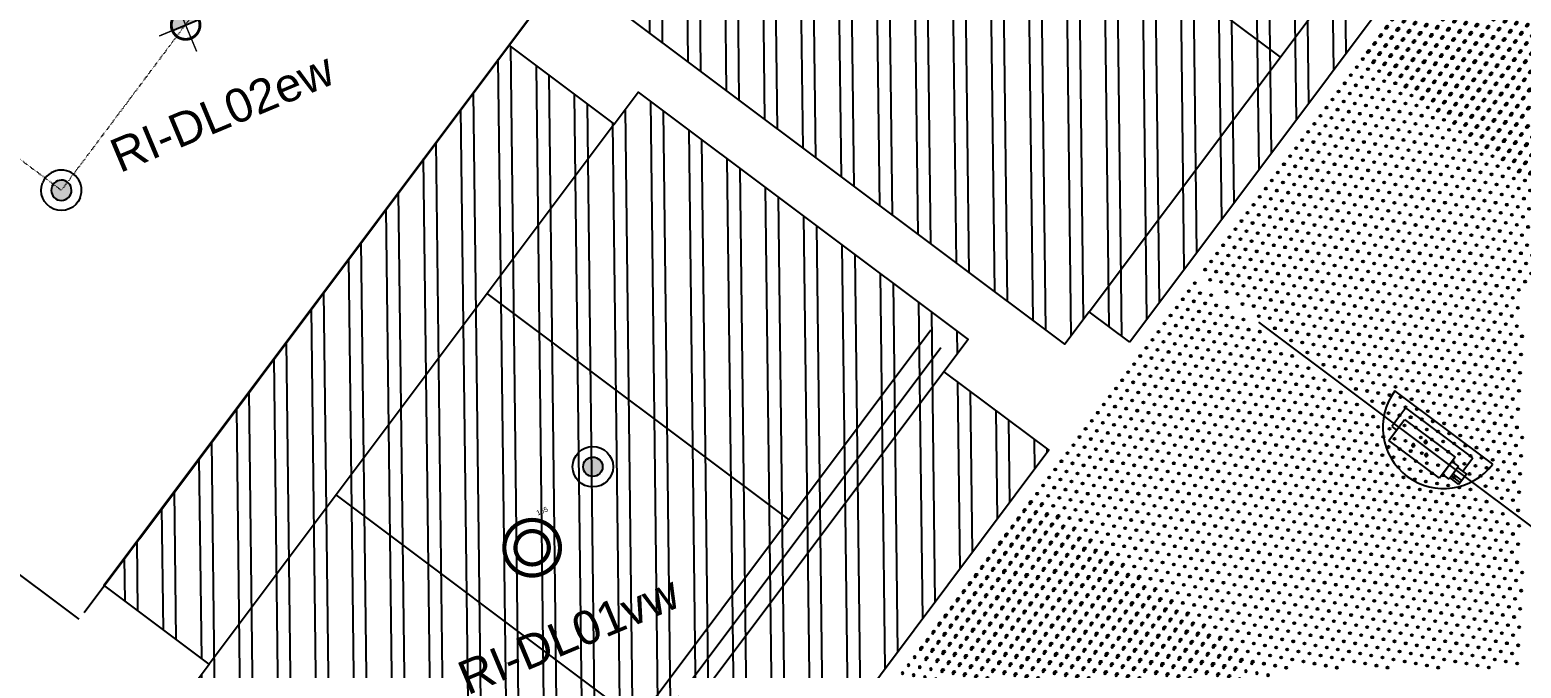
# Model space of a CAD drawing. Header units: millimetres. Extents: x 712803 to 922331, y -1382701 to -1225629.
# Drawn here: x 804071 to 808489, y -1362440 to -1360548 of the extents above; entities that cross this region are included whole.
import ezdxf
from ezdxf.enums import TextEntityAlignment as Align

# ---------------------------------------------------------------- set-up
doc = ezdxf.new("R2010")
doc.units = ezdxf.units.MM
doc.header["$LTSCALE"] = 10
doc.header["$MEASUREMENT"] = 0
doc.linetypes.add('ACAD_ISO07W100', pattern=[3, 0, -3])
doc.linetypes.add('CENTER', pattern=[50.8, 31.75, -6.35, 6.35, -6.35])
for name, color, linetype in [('I—平顶-投影仪、监控', 62, 'Continuous'), ('I—平顶—分格线', 8, 'Continuous'), ('I—平顶—喷淋', 21, 'Continuous'), ('I—平顶—填充01(线状)', 8, 'Continuous'), ('I—平顶—灯具', 62, 'Continuous'), ('I—平顶—设备定位尺寸标注', 232, 'Continuous'), ('I—平顶—造型', 122, 'Continuous')]:
    doc.layers.add(name, color=color, linetype=linetype)
doc.styles.add('ARIAL', font='arial.ttf')
doc.styles.get("Standard").update_dxf_attribs({"font": 'arial.ttf'})
doc.dimstyles.new('\\M+19557\\M+18F80', dxfattribs={"dimtxt": 2.5, "dimasz": 0.8, "dimexe": 0, "dimexo": 0, "dimgap": 1, "dimtad": 1, "dimdec": 0, "dimzin": 0, "dimdsep": 46, "dimtxsty": 'Standard', "dimblk": 'DOT', "dimcen": 1, "dimaunit": 1, "dimadec": 3, "dimazin": 0, "dimtfac": 1, "dimtdec": 0, "dimtmove": 2, "dimatfit": 3, "dimfxl": 0, "dimtolj": 1, "dimtzin": 0, "dimarcsym": 0})
pattern_1 = [(90.6875, (798052.36, -1352875.16), (-112.4919, -1.3499), []), (90.6875, (798089.4, -1352837.21), (-112.4919, -1.3499), [])]

# ---------------------------------------------------------------- blocks, each defined once
blk = doc.blocks.new('上下喷1111')
h = blk.add_hatch(color=256)
h.dxf.hatch_style = 1
edge = h.paths.add_edge_path()
edge.add_arc((0, 0), 0.5, 0, 180)
edge.add_arc((0, 0), 0.5, 180, 360)
at = {"elevation": 0}
for points in [[(-1, 0, -1), (1, 0, 0.084041)], [(-1, 0, 1), (1, 0, -0.084041)]]:
    blk.add_lwpolyline(points, format="xyb", dxfattribs=at)
blk.add_lwpolyline([(0.5, 0, 1), (-0.5, 0, 1)], format="xyb", close=True, dxfattribs=at)
blk = doc.blocks.new('*D58')
at = {"layer": 'Defpoints', "color": 0, "transparency": 16777216}
for p in [(42.5, 35.7), (42.5, 0), (-42.5, 0)]:
    blk.add_point(p, dxfattribs=at)
at = {"color": 0, "transparency": 16777216, "insert": (35.7, 45.8), "char_height": 15, "attachment_point": 5}
blk.add_mtext('\\A1;85', dxfattribs=at)
blk = doc.blocks.new('_Dot')
at = {"color": 0, "linetype": 'ByBlock', "lineweight": -2}
blk.add_line((-0.5, 0), (-1, 0), dxfattribs=at)
at = {"color": 0, "linetype": 'ByBlock', "const_width": 0.5}
blk.add_lwpolyline([(-0.25, 0, 1), (0.25, 0, 1)], format="xyb", close=True, dxfattribs=at)
blk = doc.blocks.new('pl')
blk.add_hatch(color=256).paths.add_polyline_path([(19.2, 0, 1), (-19.2, 0, 1)])
for radius in [40, 19.2]:
    blk.add_circle((0, 0), radius)
blk = doc.blocks.new('*D1470')
at = {"layer": 'Defpoints', "color": 0, "transparency": 16777216}
for p in [(82.5, 69.3), (82.5, 0), (-82.5, 0)]:
    blk.add_point(p, dxfattribs=at)
at = {"color": 0, "transparency": 16777216, "insert": (69.3, 88.9), "char_height": 15, "attachment_point": 5}
blk.add_mtext('\\A1;165', dxfattribs=at)
blk = doc.blocks.new('30')
at = {"layer": 'I—平顶—分格线'}
for centre in [(-1890, -20), (-1860, -35), (-1830, -20), (-1800, -35), (-1770, -20), (-1740, -35), (-1710, -20), (-1680, -35), (-1650, -20), (-1620, -35), (-1590, -20), (-1560, -35), (-1530, -20), (-1500, -35), (-1470, -20), (-1440, -35), (-1410, -20), (-1380, -35), (-1350, -20), (-1320, -35), (-1290, -20), (-1260, -35), (-1230, -20), (-1200, -35), (-1170, -20), (-1140, -35), (-1110, -20), (-1080, -35), (-1050, -20), (-1020, -35), (-990, -20), (-960, -35), (-930, -20), (-900, -35), (-870, -20), (-840, -35), (-810, -20), (-780, -35), (-750, -20), (-720, -35), (-690, -20), (-1890, -50), (-1890, -80), (-1860, -65), (-1830, -50), (-1830, -80), (-1800, -65), (-1770, -50), (-1770, -80), (-1740, -65), (-1710, -50), (-1710, -80), (-1680, -65), (-1650, -50), (-1650, -80), (-1620, -65), (-1590, -50), (-1590, -80), (-1560, -65), (-1530, -50), (-1530, -80), (-1500, -65), (-1470, -50), (-1470, -80), (-1440, -65), (-1410, -50), (-1410, -80), (-1380, -65), (-1350, -50), (-1350, -80), (-1320, -65), (-1290, -50), (-1290, -80), (-1260, -65), (-1230, -50), (-1230, -80), (-1200, -65), (-1170, -50), (-1170, -80), (-1140, -65), (-1110, -50), (-1110, -80), (-1080, -65), (-1050, -50), (-1050, -80), (-1020, -65), (-990, -50), (-990, -80), (-960, -65), (-930, -50), (-930, -80), (-900, -65), (-870, -50), (-870, -80), (-840, -65), (-810, -50), (-810, -80), (-780, -65), (-750, -50), (-750, -80), (-720, -65), (-690, -50), (-690, -80), (-660, -65), (-1890, -110), (-1860, -95), (-1860, -125), (-1830, -110), (-1800, -95), (-1800, -125), (-1770, -110), (-1740, -95), (-1740, -125), (-1710, -110), (-1680, -95), (-1680, -125), (-1650, -110), (-1620, -95), (-1620, -125), (-1590, -110), (-1560, -95), (-1560, -125), (-1530, -110), (-1500, -95), (-1500, -125), (-1470, -110), (-1440, -95), (-1440, -125), (-1410, -110), (-1380, -95), (-1380, -125), (-1350, -110), (-1320, -95), (-1320, -125), (-1290, -110), (-1260, -95), (-1260, -125), (-1230, -110), (-1200, -95), (-1200, -125), (-1170, -110), (-1140, -95), (-1140, -125), (-1110, -110), (-1080, -95), (-1080, -125), (-1050, -110), (-1020, -95), (-1020, -125), (-990, -110), (-960, -95), (-960, -125), (-930, -110), (-900, -95), (-900, -125), (-870, -110), (-840, -95), (-840, -125), (-810, -110), (-780, -95), (-780, -125), (-750, -110), (-720, -95), (-720, -125), (-690, -110), (-660, -95), (-660, -125), (-630, -110), (-600, -125), (-1890, -140), (-1890, -170), (-1860, -155), (-1830, -140), (-1830, -170), (-1800, -155), (-1770, -140), (-1770, -170), (-1740, -155), (-1710, -140), (-1710, -170), (-1680, -155), (-1650, -140), (-1650, -170), (-1620, -155), (-1590, -140), (-1590, -170), (-1560, -155), (-1530, -140), (-1530, -170), (-1500, -155), (-1470, -140), (-1470, -170), (-1440, -155), (-1410, -140), (-1410, -170), (-1380, -155), (-1350, -140), (-1350, -170), (-1320, -155), (-1290, -140), (-1290, -170), (-1260, -155), (-1230, -140), (-1230, -170), (-1200, -155), (-1170, -140), (-1170, -170), (-1140, -155), (-1110, -140), (-1110, -170), (-1080, -155), (-1050, -140), (-1050, -170), (-1020, -155), (-990, -140), (-990, -170), (-960, -155), (-930, -140), (-930, -170), (-900, -155), (-870, -140), (-870, -170), (-840, -155), (-810, -140), (-810, -170), (-780, -155), (-750, -140), (-750, -170), (-720, -155), (-690, -140), (-690, -170), (-660, -155), (-630, -140), (-630, -170), (-600, -155), (-570, -170), (-1890, -200), (-1860, -185), (-1860, -215), (-1830, -200), (-1800, -185), (-1800, -215), (-1770, -200), (-1740, -185), (-1740, -215), (-1710, -200), (-1680, -185), (-1680, -215), (-1650, -200), (-1620, -185), (-1620, -215), (-1590, -200), (-1560, -185), (-1560, -215), (-1530, -200), (-1500, -185), (-1500, -215), (-1470, -200), (-1440, -185), (-1440, -215), (-1410, -200), (-1380, -185), (-1380, -215), (-1350, -200), (-1320, -185), (-1320, -215), (-1290, -200), (-1260, -185), (-1260, -215), (-1230, -200), (-1200, -185), (-1200, -215), (-1170, -200), (-1140, -185), (-1140, -215), (-1110, -200), (-1080, -185), (-1080, -215), (-1050, -200), (-1020, -185), (-1020, -215), (-990, -200), (-960, -185), (-960, -215), (-930, -200), (-900, -185), (-900, -215), (-870, -200), (-840, -185), (-840, -215), (-810, -200), (-780, -185), (-780, -215), (-750, -200), (-720, -185), (-720, -215), (-690, -200), (-660, -185), (-660, -215), (-630, -200), (-600, -185), (-600, -215), (-570, -200), (-540, -215), (-1890, -230), (-1890, -260), (-1860, -245), (-1830, -230), (-1830, -260), (-1800, -245), (-1770, -230), (-1770, -260), (-1740, -245), (-1710, -230), (-1710, -260), (-1680, -245), (-1650, -230), (-1650, -260), (-1620, -245), (-1590, -230), (-1590, -260), (-1560, -245), (-1530, -230), (-1530, -260), (-1500, -245), (-1470, -230), (-1470, -260), (-1440, -245), (-1410, -230), (-1410, -260), (-1380, -245), (-1350, -230), (-1350, -260), (-1320, -245), (-1290, -230), (-1290, -260), (-1260, -245), (-1230, -230), (-1230, -260), (-1200, -245), (-1170, -230), (-1170, -260), (-1140, -245), (-1110, -230), (-1110, -260), (-1080, -245), (-1050, -230), (-1050, -260), (-1020, -245), (-990, -230), (-990, -260), (-960, -245), (-930, -230), (-930, -260), (-900, -245), (-870, -230), (-870, -260), (-840, -245), (-810, -230), (-810, -260), (-780, -245), (-750, -230), (-750, -260), (-720, -245), (-690, -230), (-690, -260), (-660, -245), (-630, -230), (-630, -260), (-600, -245), (-570, -230), (-570, -260), (-540, -245), (-510, -260), (-1890, -290), (-1860, -275), (-1860, -305), (-1830, -290), (-1800, -275), (-1800, -305), (-1770, -290), (-1740, -275), (-1740, -305), (-1710, -290), (-1680, -275), (-1680, -305), (-1650, -290), (-1620, -275), (-1620, -305), (-1590, -290), (-1560, -275), (-1560, -305), (-1530, -290), (-1500, -275), (-1500, -305), (-1470, -290), (-1440, -275), (-1440, -305), (-1410, -290), (-1380, -275), (-1380, -305), (-1350, -290), (-1320, -275), (-1320, -305), (-1290, -290), (-1260, -275), (-1260, -305), (-1230, -290), (-1200, -275), (-1200, -305), (-1170, -290), (-1140, -275), (-1140, -305), (-1110, -290), (-1080, -275), (-1080, -305), (-1050, -290), (-1020, -275), (-1020, -305), (-990, -290), (-960, -275), (-960, -305), (-930, -290), (-900, -275), (-900, -305), (-870, -290), (-840, -275), (-840, -305), (-810, -290), (-780, -275), (-780, -305), (-750, -290), (-720, -275), (-720, -305), (-690, -290), (-660, -275), (-660, -305), (-630, -290), (-600, -275), (-600, -305), (-570, -290), (-540, -275), (-540, -305), (-510, -290), (-480, -305), (-1890, -320), (-1890, -350), (-1860, -335), (-1830, -320), (-1830, -350), (-1800, -335), (-1770, -320), (-1770, -350), (-1740, -335), (-1710, -320), (-1710, -350), (-1680, -335), (-1650, -320), (-1650, -350), (-1620, -335), (-1590, -320), (-1590, -350), (-1560, -335), (-1530, -320), (-1530, -350), (-1500, -335), (-1470, -320), (-1470, -350), (-1440, -335), (-1410, -320), (-1410, -350), (-1380, -335), (-1350, -320), (-1350, -350), (-1320, -335), (-1290, -320), (-1290, -350), (-1260, -335), (-1230, -320), (-1230, -350), (-1200, -335), (-1170, -320), (-1170, -350), (-1140, -335), (-1110, -320), (-1110, -350), (-1080, -335), (-1050, -320), (-1050, -350), (-1020, -335), (-990, -320), (-990, -350), (-960, -335), (-930, -320), (-930, -350), (-900, -335), (-870, -320), (-870, -350), (-840, -335), (-810, -320), (-810, -350), (-780, -335), (-750, -320), (-750, -350), (-720, -335), (-690, -320), (-690, -350), (-660, -335), (-630, -320), (-630, -350), (-600, -335), (-570, -320), (-570, -350), (-540, -335), (-510, -320), (-510, -350), (-480, -335), (-450, -350), (-1890, -380), (-1860, -365), (-1860, -395), (-1830, -380), (-1800, -365), (-1800, -395), (-1770, -380), (-1740, -365), (-1740, -395), (-1710, -380), (-1680, -365), (-1680, -395), (-1650, -380), (-1620, -365), (-1620, -395), (-1590, -380), (-1560, -365), (-1560, -395), (-1530, -380), (-1500, -365), (-1500, -395), (-1470, -380), (-1440, -365), (-1440, -395), (-1410, -380), (-1380, -365), (-1380, -395), (-1350, -380), (-1320, -365), (-1320, -395), (-1290, -380), (-1260, -365), (-1260, -395), (-1230, -380), (-1200, -365), (-1200, -395), (-1170, -380), (-1140, -365), (-1140, -395), (-1110, -380), (-1080, -365), (-1080, -395), (-1050, -380), (-1020, -365), (-1020, -395), (-990, -380), (-960, -365), (-960, -395), (-930, -380), (-900, -365), (-900, -395), (-870, -380), (-840, -365), (-840, -395), (-810, -380), (-780, -365), (-780, -395), (-750, -380), (-720, -365), (-720, -395), (-690, -380), (-660, -365), (-660, -395), (-630, -380), (-600, -365), (-600, -395), (-570, -380), (-540, -365), (-540, -395), (-510, -380), (-480, -365), (-1890, -410), (-1890, -440), (-1860, -425), (-1830, -410), (-1830, -440), (-1800, -425), (-1770, -410), (-1770, -440), (-1740, -425), (-1710, -410), (-1710, -440), (-1680, -425), (-1650, -410), (-1650, -440), (-1620, -425), (-1590, -410), (-1590, -440), (-1560, -425), (-1530, -410), (-1530, -440), (-1500, -425), (-1470, -410), (-1470, -440), (-1440, -425), (-1410, -410), (-1410, -440), (-1380, -425), (-1350, -410), (-1350, -440), (-1320, -425), (-1290, -410), (-1290, -440), (-1260, -425), (-1230, -410), (-1230, -440), (-1200, -425), (-1170, -410), (-1170, -440), (-1140, -425), (-1110, -410), (-1110, -440), (-1080, -425), (-1050, -410), (-1050, -440), (-1020, -425), (-990, -410), (-990, -440), (-960, -425), (-930, -410), (-930, -440), (-900, -425), (-870, -410), (-870, -440), (-840, -425), (-810, -410), (-810, -440), (-780, -425), (-750, -410), (-750, -440), (-720, -425), (-690, -410), (-690, -440), (-660, -425), (-630, -410), (-630, -440), (-600, -425), (-570, -410), (-570, -440), (-540, -425), (-510, -410), (-1890, -470), (-1860, -455), (-1860, -485), (-1830, -470), (-1800, -455), (-1800, -485), (-1770, -470), (-1740, -455), (-1740, -485), (-1710, -470), (-1680, -455), (-1680, -485), (-1650, -470), (-1620, -455), (-1620, -485), (-1590, -470), (-1560, -455), (-1560, -485), (-1530, -470), (-1500, -455), (-1500, -485), (-1470, -470), (-1440, -455), (-1440, -485), (-1410, -470), (-1380, -455), (-1380, -485), (-1350, -470), (-1320, -455), (-1320, -485), (-1290, -470), (-1260, -455), (-1260, -485), (-1230, -470), (-1200, -455), (-1200, -485), (-1170, -470), (-1140, -455), (-1140, -485), (-1110, -470), (-1080, -455), (-1080, -485), (-1050, -470), (-1020, -455), (-1020, -485), (-990, -470), (-960, -455), (-960, -485), (-930, -470), (-900, -455), (-900, -485), (-870, -470), (-840, -455), (-840, -485), (-810, -470), (-780, -455), (-780, -485), (-750, -470), (-720, -455), (-720, -485), (-690, -470), (-660, -455), (-660, -485), (-630, -470), (-600, -455), (-1890, -500), (-1890, -530), (-1860, -515), (-1830, -500), (-1830, -530), (-1800, -515), (-1770, -500), (-1770, -530), (-1740, -515), (-1710, -500), (-1710, -530), (-1680, -515), (-1650, -500), (-1650, -530), (-1620, -515), (-1590, -500), (-1590, -530), (-1560, -515), (-1530, -500), (-1530, -530), (-1500, -515), (-1470, -500), (-1470, -530), (-1440, -515), (-1410, -500), (-1410, -530), (-1380, -515), (-1350, -500), (-1350, -530), (-1320, -515), (-1290, -500), (-1290, -530), (-1260, -515), (-1230, -500), (-1230, -530), (-1200, -515), (-1170, -500), (-1170, -530), (-1140, -515), (-1110, -500), (-1110, -530), (-1080, -515), (-1050, -500), (-1050, -530), (-1020, -515), (-990, -500), (-990, -530), (-960, -515), (-930, -500), (-930, -530), (-900, -515), (-870, -500), (-870, -530), (-840, -515), (-810, -500), (-810, -530), (-780, -515), (-750, -500), (-750, -530), (-720, -515), (-690, -500), (-690, -530), (-660, -515), (-630, -500), (-1890, -560), (-1860, -545), (-1860, -575), (-1830, -560), (-1800, -545), (-1800, -575), (-1770, -560), (-1740, -545), (-1740, -575), (-1710, -560), (-1680, -545), (-1680, -575), (-1650, -560), (-1620, -545), (-1620, -575), (-1590, -560), (-1560, -545), (-1560, -575), (-1530, -560), (-1500, -545), (-1500, -575), (-1470, -560), (-1440, -545), (-1440, -575), (-1410, -560), (-1380, -545), (-1380, -575), (-1350, -560), (-1320, -545), (-1320, -575), (-1290, -560), (-1260, -545), (-1260, -575), (-1230, -560), (-1200, -545), (-1200, -575), (-1170, -560), (-1140, -545), (-1140, -575), (-1110, -560), (-1080, -545), (-1080, -575), (-1050, -560), (-1020, -545), (-1020, -575), (-990, -560), (-960, -545), (-960, -575), (-930, -560), (-900, -545), (-900, -575), (-870, -560), (-840, -545), (-840, -575), (-810, -560), (-780, -545), (-780, -575), (-750, -560), (-720, -545), (-1890, -590), (-1890, -620), (-1860, -605), (-1830, -590), (-1830, -620), (-1800, -605), (-1770, -590), (-1770, -620), (-1740, -605), (-1710, -590), (-1710, -620), (-1680, -605), (-1650, -590), (-1650, -620), (-1620, -605), (-1590, -590), (-1590, -620), (-1560, -605), (-1530, -590), (-1530, -620), (-1500, -605), (-1470, -590), (-1470, -620), (-1440, -605), (-1410, -590), (-1410, -620), (-1380, -605), (-1350, -590), (-1350, -620), (-1320, -605), (-1290, -590), (-1290, -620), (-1260, -605), (-1230, -590), (-1230, -620), (-1200, -605), (-1170, -590), (-1170, -620), (-1140, -605), (-1110, -590), (-1110, -620), (-1080, -605), (-1050, -590), (-1050, -620), (-1020, -605), (-990, -590), (-990, -620), (-960, -605), (-930, -590), (-930, -620), (-900, -605), (-870, -590), (-870, -620), (-840, -605), (-810, -590), (-810, -620), (-780, -605), (-750, -590), (-1890, -650), (-1860, -635), (-1860, -665), (-1830, -650), (-1800, -635), (-1800, -665), (-1770, -650), (-1740, -635), (-1740, -665), (-1710, -650), (-1680, -635), (-1680, -665), (-1650, -650), (-1620, -635), (-1620, -665), (-1590, -650), (-1560, -635), (-1560, -665), (-1530, -650), (-1500, -635), (-1500, -665), (-1470, -650), (-1440, -635), (-1440, -665), (-1410, -650), (-1380, -635), (-1380, -665), (-1350, -650), (-1320, -635), (-1320, -665), (-1290, -650), (-1260, -635), (-1260, -665), (-1230, -650), (-1200, -635), (-1200, -665), (-1170, -650), (-1140, -635), (-1140, -665), (-1110, -650), (-1080, -635), (-1080, -665), (-1050, -650), (-1020, -635), (-1020, -665), (-990, -650), (-960, -635), (-960, -665), (-930, -650), (-900, -635), (-900, -665), (-870, -650), (-840, -635), (-1890, -680), (-1890, -710), (-1860, -695), (-1830, -680), (-1830, -710), (-1800, -695), (-1770, -680), (-1770, -710), (-1740, -695), (-1710, -680), (-1710, -710), (-1680, -695), (-1650, -680), (-1650, -710), (-1620, -695), (-1590, -680), (-1590, -710), (-1560, -695), (-1530, -680), (-1530, -710), (-1500, -695), (-1470, -680), (-1470, -710), (-1440, -695), (-1410, -680), (-1410, -710), (-1380, -695), (-1350, -680), (-1350, -710), (-1320, -695), (-1290, -680), (-1290, -710), (-1260, -695), (-1230, -680), (-1230, -710), (-1200, -695), (-1170, -680), (-1170, -710), (-1140, -695), (-1110, -680), (-1110, -710), (-1080, -695), (-1050, -680), (-1050, -710), (-1020, -695), (-990, -680), (-990, -710), (-960, -695), (-930, -680), (-930, -710), (-900, -695), (-870, -680), (-1890, -740), (-1860, -725), (-1830, -740), (-1800, -725), (-1770, -740), (-1740, -725), (-1710, -740), (-1680, -725), (-1650, -740), (-1620, -725), (-1590, -740), (-1560, -725), (-1530, -740), (-1500, -725), (-1470, -740), (-1440, -725), (-1410, -740), (-1380, -725), (-1350, -740), (-1320, -725), (-1290, -740), (-1260, -725), (-1230, -740), (-1200, -725), (-1170, -740), (-1140, -725), (-1110, -740), (-1080, -725), (-1050, -740), (-1020, -725), (-990, -740), (-960, -725), (-1890, -770), (-1860, -755), (-1860, -785), (-1830, -770), (-1800, -755), (-1800, -785), (-1770, -770), (-1740, -755), (-1740, -785), (-1710, -770), (-1680, -755), (-1680, -785), (-1650, -770), (-1620, -755), (-1620, -785), (-1590, -770), (-1560, -755), (-1560, -785), (-1530, -770), (-1500, -755), (-1500, -785), (-1470, -770), (-1440, -755), (-1440, -785), (-1410, -770), (-1380, -755), (-1380, -785), (-1350, -770), (-1320, -755), (-1320, -785), (-1290, -770), (-1260, -755), (-1260, -785), (-1230, -770), (-1200, -755), (-1200, -785), (-1170, -770), (-1140, -755), (-1140, -785), (-1110, -770), (-1080, -755), (-1080, -785), (-1050, -770), (-1020, -755), (-1020, -785), (-990, -770), (-1890, -800), (-1890, -830), (-1860, -815), (-1830, -800), (-1830, -830), (-1800, -815), (-1770, -800), (-1770, -830), (-1740, -815), (-1710, -800), (-1710, -830), (-1680, -815), (-1650, -800), (-1650, -830), (-1620, -815), (-1590, -800), (-1590, -830), (-1560, -815), (-1530, -800), (-1530, -830), (-1500, -815), (-1470, -800), (-1470, -830), (-1440, -815), (-1410, -800), (-1410, -830), (-1380, -815), (-1350, -800), (-1350, -830), (-1320, -815), (-1290, -800), (-1290, -830), (-1260, -815), (-1230, -800), (-1230, -830), (-1200, -815), (-1170, -800), (-1170, -830), (-1140, -815), (-1110, -800), (-1110, -830), (-1080, -815), (-1050, -800), (-1890, -860), (-1860, -845), (-1860, -875), (-1830, -860), (-1800, -845), (-1800, -875), (-1770, -860), (-1740, -845), (-1740, -875), (-1710, -860), (-1680, -845), (-1680, -875), (-1650, -860), (-1620, -845), (-1620, -875), (-1590, -860), (-1560, -845), (-1560, -875), (-1530, -860), (-1500, -845), (-1500, -875), (-1470, -860), (-1440, -845), (-1440, -875), (-1410, -860), (-1380, -845), (-1380, -875), (-1350, -860), (-1320, -845), (-1320, -875), (-1290, -860), (-1260, -845), (-1260, -875), (-1230, -860), (-1200, -845), (-1200, -875), (-1170, -860), (-1140, -845), (-1140, -875), (-1110, -860), (-1890, -890), (-1890, -920), (-1860, -905), (-1830, -890), (-1830, -920), (-1800, -905), (-1770, -890), (-1770, -920), (-1740, -905), (-1710, -890), (-1710, -920), (-1680, -905), (-1650, -890), (-1650, -920), (-1620, -905), (-1590, -890), (-1590, -920), (-1560, -905), (-1530, -890), (-1530, -920), (-1500, -905), (-1470, -890), (-1470, -920), (-1440, -905), (-1410, -890), (-1410, -920), (-1380, -905), (-1350, -890), (-1350, -920), (-1320, -905), (-1290, -890), (-1290, -920), (-1260, -905), (-1230, -890), (-1230, -920), (-1200, -905), (-1170, -890), (-1170, -920), (-1140, -905), (-1110, -890), (-1110, -920), (-1080, -905), (-1890, -950), (-1860, -935), (-1860, -965), (-1830, -950), (-1800, -935), (-1800, -965), (-1770, -950), (-1740, -935), (-1740, -965), (-1710, -950), (-1680, -935), (-1680, -965), (-1650, -950), (-1620, -935), (-1620, -965), (-1590, -950), (-1560, -935), (-1560, -965), (-1530, -950), (-1500, -935), (-1500, -965), (-1470, -950), (-1440, -935), (-1440, -965), (-1410, -950), (-1380, -935), (-1380, -965), (-1350, -950), (-1320, -935), (-1320, -965), (-1290, -950), (-1260, -935), (-1260, -965), (-1230, -950), (-1200, -935), (-1200, -965), (-1170, -950), (-1140, -935), (-1140, -965), (-1110, -950), (-1080, -935), (-1080, -965), (-1050, -950), (-1020, -965), (-1890, -980), (-1890, -1010), (-1860, -995), (-1830, -980), (-1830, -1010), (-1800, -995), (-1770, -980), (-1770, -1010), (-1740, -995), (-1710, -980), (-1710, -1010), (-1680, -995), (-1650, -980), (-1650, -1010), (-1620, -995), (-1590, -980), (-1590, -1010), (-1560, -995), (-1530, -980), (-1530, -1010), (-1500, -995), (-1470, -980), (-1470, -1010), (-1440, -995), (-1410, -980), (-1410, -1010), (-1380, -995), (-1350, -980), (-1350, -1010), (-1320, -995), (-1290, -980), (-1290, -1010), (-1260, -995), (-1230, -980), (-1230, -1010), (-1200, -995), (-1170, -980), (-1170, -1010), (-1140, -995), (-1110, -980), (-1110, -1010), (-1080, -995), (-1050, -980), (-1050, -1010), (-1020, -995), (-990, -1010), (-1890, -1040), (-1860, -1025), (-1860, -1055), (-1830, -1040), (-1800, -1025), (-1800, -1055), (-1770, -1040), (-1740, -1025), (-1740, -1055), (-1710, -1040), (-1680, -1025), (-1680, -1055), (-1650, -1040), (-1620, -1025), (-1620, -1055), (-1590, -1040), (-1560, -1025), (-1560, -1055), (-1530, -1040), (-1500, -1025), (-1500, -1055), (-1470, -1040), (-1440, -1025), (-1440, -1055), (-1410, -1040), (-1380, -1025), (-1380, -1055), (-1350, -1040), (-1320, -1025), (-1320, -1055), (-1290, -1040), (-1260, -1025), (-1260, -1055), (-1230, -1040), (-1200, -1025), (-1200, -1055), (-1170, -1040), (-1140, -1025), (-1140, -1055), (-1110, -1040), (-1080, -1025), (-1080, -1055), (-1050, -1040), (-1020, -1025), (-1020, -1055), (-990, -1040), (-960, -1055), (-1890, -1070), (-1890, -1100), (-1860, -1085), (-1830, -1070), (-1830, -1100), (-1800, -1085), (-1770, -1070), (-1770, -1100), (-1740, -1085), (-1710, -1070), (-1710, -1100), (-1680, -1085), (-1650, -1070), (-1650, -1100), (-1620, -1085), (-1590, -1070), (-1590, -1100), (-1560, -1085), (-1530, -1070), (-1530, -1100), (-1500, -1085), (-1470, -1070), (-1470, -1100), (-1440, -1085), (-1410, -1070), (-1410, -1100), (-1380, -1085), (-1350, -1070), (-1350, -1100), (-1320, -1085), (-1290, -1070), (-1290, -1100), (-1260, -1085), (-1230, -1070), (-1230, -1100), (-1200, -1085), (-1170, -1070), (-1170, -1100), (-1140, -1085), (-1110, -1070), (-1110, -1100), (-1080, -1085), (-1050, -1070), (-1050, -1100), (-1020, -1085), (-990, -1070), (-990, -1100), (-960, -1085), (-930, -1100), (-1890, -1130), (-1860, -1115), (-1860, -1145), (-1830, -1130), (-1800, -1115), (-1800, -1145), (-1770, -1130), (-1740, -1115), (-1740, -1145), (-1710, -1130), (-1680, -1115), (-1680, -1145), (-1650, -1130), (-1620, -1115), (-1620, -1145), (-1590, -1130), (-1560, -1115), (-1560, -1145), (-1530, -1130), (-1500, -1115), (-1500, -1145), (-1470, -1130), (-1440, -1115), (-1440, -1145), (-1410, -1130), (-1380, -1115), (-1380, -1145), (-1350, -1130), (-1320, -1115), (-1320, -1145), (-1290, -1130), (-1260, -1115), (-1260, -1145), (-1230, -1130), (-1200, -1115), (-1200, -1145), (-1170, -1130), (-1140, -1115), (-1140, -1145), (-1110, -1130), (-1080, -1115), (-1080, -1145), (-1050, -1130), (-1020, -1115), (-1020, -1145), (-990, -1130), (-960, -1115), (-960, -1145), (-930, -1130), (-900, -1145), (-1890, -1160), (-1890, -1190), (-1860, -1175), (-1830, -1160), (-1830, -1190), (-1800, -1175), (-1770, -1160), (-1770, -1190), (-1740, -1175), (-1710, -1160), (-1710, -1190), (-1680, -1175), (-1650, -1160), (-1650, -1190), (-1620, -1175), (-1590, -1160), (-1590, -1190), (-1560, -1175), (-1530, -1160), (-1530, -1190), (-1500, -1175), (-1470, -1160), (-1470, -1190), (-1440, -1175), (-1410, -1160), (-1410, -1190), (-1380, -1175), (-1350, -1160), (-1350, -1190), (-1320, -1175), (-1290, -1160), (-1290, -1190), (-1260, -1175), (-1230, -1160), (-1230, -1190), (-1200, -1175), (-1170, -1160), (-1170, -1190), (-1140, -1175), (-1110, -1160), (-1110, -1190), (-1080, -1175), (-1050, -1160), (-1050, -1190), (-1020, -1175), (-990, -1160), (-990, -1190), (-960, -1175), (-930, -1160), (-930, -1190), (-900, -1175), (-870, -1190), (-1890, -1220), (-1860, -1205), (-1860, -1235), (-1830, -1220), (-1800, -1205), (-1800, -1235), (-1770, -1220), (-1740, -1205), (-1740, -1235), (-1710, -1220), (-1680, -1205), (-1680, -1235), (-1650, -1220), (-1620, -1205), (-1620, -1235), (-1590, -1220), (-1560, -1205), (-1560, -1235), (-1530, -1220), (-1500, -1205), (-1500, -1235), (-1470, -1220), (-1440, -1205), (-1440, -1235), (-1410, -1220), (-1380, -1205), (-1380, -1235), (-1350, -1220), (-1320, -1205), (-1320, -1235), (-1290, -1220), (-1260, -1205), (-1260, -1235), (-1230, -1220), (-1200, -1205), (-1200, -1235), (-1170, -1220), (-1140, -1205), (-1140, -1235), (-1110, -1220), (-1080, -1205), (-1080, -1235), (-1050, -1220), (-1020, -1205), (-1020, -1235), (-990, -1220), (-960, -1205), (-960, -1235), (-930, -1220), (-900, -1205), (-900, -1235), (-870, -1220), (-840, -1205), (-840, -1235), (-1890, -1250), (-1890, -1280), (-1860, -1265), (-1830, -1250), (-1830, -1280), (-1800, -1265), (-1770, -1250), (-1770, -1280), (-1740, -1265), (-1710, -1250), (-1710, -1280), (-1680, -1265), (-1650, -1250), (-1650, -1280), (-1620, -1265), (-1590, -1250), (-1590, -1280), (-1560, -1265), (-1530, -1250), (-1530, -1280), (-1500, -1265), (-1470, -1250), (-1470, -1280), (-1440, -1265), (-1410, -1250), (-1410, -1280), (-1380, -1265), (-1350, -1250), (-1350, -1280), (-1320, -1265), (-1290, -1250), (-1290, -1280), (-1260, -1265), (-1230, -1250), (-1230, -1280), (-1200, -1265), (-1170, -1250), (-1170, -1280), (-1140, -1265), (-1110, -1250), (-1110, -1280), (-1080, -1265), (-1050, -1250), (-1050, -1280), (-1020, -1265), (-990, -1250), (-990, -1280), (-960, -1265), (-930, -1250), (-930, -1280), (-900, -1265), (-870, -1250), (-870, -1280), (-840, -1265), (-810, -1250), (-810, -1280), (-1890, -1310), (-1860, -1295), (-1860, -1325), (-1830, -1310), (-1800, -1295), (-1800, -1325), (-1770, -1310), (-1740, -1295), (-1740, -1325), (-1710, -1310), (-1680, -1295), (-1680, -1325), (-1650, -1310), (-1620, -1295), (-1620, -1325), (-1590, -1310), (-1560, -1295), (-1560, -1325), (-1530, -1310), (-1500, -1295), (-1500, -1325), (-1470, -1310), (-1440, -1295), (-1440, -1325), (-1410, -1310), (-1380, -1295), (-1380, -1325), (-1350, -1310), (-1320, -1295), (-1320, -1325), (-1290, -1310), (-1260, -1295), (-1260, -1325), (-1230, -1310), (-1200, -1295), (-1200, -1325), (-1170, -1310), (-1140, -1295), (-1140, -1325), (-1110, -1310), (-1080, -1295), (-1080, -1325), (-1050, -1310), (-1020, -1295), (-1020, -1325), (-990, -1310), (-960, -1295), (-960, -1325), (-930, -1310), (-900, -1295), (-900, -1325), (-870, -1310), (-840, -1295), (-840, -1325), (-810, -1310), (-780, -1295), (-780, -1325), (-1890, -1340), (-1890, -1370), (-1860, -1355), (-1830, -1340), (-1830, -1370), (-1800, -1355), (-1770, -1340), (-1770, -1370), (-1740, -1355), (-1710, -1340), (-1710, -1370), (-1680, -1355), (-1650, -1340), (-1650, -1370), (-1620, -1355), (-1590, -1340), (-1590, -1370), (-1560, -1355), (-1530, -1340), (-1530, -1370), (-1500, -1355), (-1470, -1340), (-1470, -1370), (-1440, -1355), (-1410, -1340), (-1410, -1370), (-1380, -1355), (-1350, -1340), (-1350, -1370), (-1320, -1355), (-1290, -1340), (-1290, -1370), (-1260, -1355), (-1230, -1340), (-1230, -1370), (-1200, -1355), (-1170, -1340), (-1170, -1370), (-1140, -1355), (-1110, -1340), (-1110, -1370), (-1080, -1355), (-1050, -1340), (-1050, -1370), (-1020, -1355), (-990, -1340), (-990, -1370), (-960, -1355), (-930, -1340), (-930, -1370), (-900, -1355), (-870, -1340), (-870, -1370), (-840, -1355), (-810, -1340), (-810, -1370), (-780, -1355), (-750, -1340), (-750, -1370), (-1860, -1385), (-1800, -1385), (-1740, -1385), (-1680, -1385), (-1620, -1385), (-1560, -1385), (-1500, -1385), (-1440, -1385), (-1380, -1385), (-1320, -1385), (-1260, -1385), (-1200, -1385), (-1140, -1385), (-1080, -1385), (-1020, -1385), (-960, -1385), (-900, -1385), (-840, -1385), (-780, -1385), (-720, -1385)]:
    blk.add_circle(centre, 3, dxfattribs=at)
blk = doc.blocks.new('1080P半球')
h = blk.add_hatch(color=256)
edge = h.paths.add_edge_path()
edge.add_ellipse((331, -135.7), major_axis=(3.05, 3.05), ratio=1, start_angle=315, end_angle=495)
edge.add_ellipse((331, -135.7), major_axis=(3.05, 3.05), ratio=1, start_angle=135, end_angle=315)
h = blk.add_hatch(color=256)
edge = h.paths.add_edge_path()
edge.add_ellipse((307.5, -165.5), major_axis=(3.05, 3.05), ratio=1, start_angle=315, end_angle=495)
edge.add_ellipse((307.5, -165.5), major_axis=(3.05, 3.05), ratio=1, start_angle=135, end_angle=315)
h = blk.add_hatch(color=256)
edge = h.paths.add_edge_path()
edge.add_ellipse((355.9, -165.5), major_axis=(3.05, 3.05), ratio=1, start_angle=315, end_angle=495)
edge.add_ellipse((355.9, -165.5), major_axis=(3.05, 3.05), ratio=1, start_angle=135, end_angle=315)
for p, q in [((529.4, -69), (167.3, -69)), ((470.7, -89.4), (223.4, -89.4)), ((223.4, -89.4), (223.4, -159.1)), ((241.1, -197.2), (241.1, -119.8)), ((241.1, -119.8), (427.9, -119.8)), ((427.9, -119.8), (427.9, -197.2)), ((470.7, -139.7), (470.7, -89.4)), ((223.4, -159.1), (241.1, -159.1)), ((427.9, -182), (427.9, -134.9)), ((427.9, -134.9), (452.5, -134.9)), ((452.5, -134.9), (452.5, -182)), ((452.5, -177.3), (452.5, -139.7)), ((452.5, -139.7), (485, -139.7)), ((485, -162.5), (452.5, -162.5)), ((485, -170.6), (452.5, -170.6)), ((485, -139.7), (485, -177.3)), ((427.9, -197.2), (241.1, -197.2)), ((452.5, -182), (427.9, -182)), ((485, -177.3), (452.5, -177.3))]:
    blk.add_line(p, q)
blk.add_arc((348.4, -69), 181, 180, 0)
for centre, start_param, end_param in [((331, -135.7), 5.497787, 8.63938), ((307.5, -165.5), 5.497787, 8.63938), ((307.5, -165.5), 2.356194, 5.497787), ((331, -135.7), 2.356194, 5.497787), ((355.9, -165.5), 5.497787, 8.63938), ((355.9, -165.5), 2.356194, 5.497787)]:
    blk.add_ellipse(centre, major_axis=(3.05, 3.05), ratio=1, start_param=start_param, end_param=end_param)
blk = doc.blocks.new('P1-2-T1')
at = {"layer": 'I—平顶—分格线', "extrusion": (3.04932e-09, 4.55444e-09, 1), "elevation": 0}
for points in [[(382593.3, -61225.4), (382593.3, -56330.8)], [(380923.3, -59055.4), (399263.3, -59055.4)]]:
    blk.add_lwpolyline(points, dxfattribs=at)
at = {"layer": 'I—平顶-投影仪、监控', "extrusion": (4.55046e-13, 1.25571e-09, 1), "rotation": 359.979237034711}
blk.add_blockref('1080P半球', (381201.7, -58906.5, 0), dxfattribs=at)
at = {"layer": 'I—平顶—分格线', "extrusion": (3.04932e-09, 4.55444e-09, 1)}
for p in [(382593.3, -56850.4, 0), (382593.3, -57655.4, 0), (382593.3, -59055.4, 0)]:
    blk.add_blockref('30', p, dxfattribs=at)
at = {"layer": 'I—平顶—分格线', "extrusion": (3.04932e-09, -4.55444e-09, 1), "xscale": -1, "rotation": 180}
blk.add_blockref('30', (382593.3, -61260.4, 0), dxfattribs=at)
blk = doc.blocks.new('*U57')
at = {"const_width": 8.5}
blk.add_lwpolyline([(42.5, 0, 0.414214), (0, 42.5, 0.414214), (-42.5, 0, 0.414214), (0, -42.5, 0.414214)], format="xyb", close=True, dxfattribs=at)
at = {"const_width": 4.25}
for points in [[(0, -85), (0, 85)], [(-85, 0), (85, 0)]]:
    blk.add_lwpolyline(points, dxfattribs=at)
dim = blk.add_linear_dim(base=(42.5, 35.7), p1=(-42.5, 0), p2=(42.5, 0), dimstyle='\\M+19557\\M+18F80', override={"dimtxt": 15, "dimgap": 5, "dimse1": 1, "dimse2": 1, "dimsd1": 1, "dimsd2": 1})
dim.commit()
dim.dimension.update_dxf_attribs({"geometry": '*D58', "text_midpoint": (35.7, 45.8), "dimtype": 160})
blk = doc.blocks.new('RI-DL02ew')
h = blk.add_hatch(color=256)
h.dxf.hatch_style = 1
h.paths.add_polyline_path([(42.5, 0, 1), (-42.5, 0)])
blk.add_line((-42.5, 0), (42.5, 0))
blk.add_arc((0, 0), 42.5, 0, 180)
blk.add_blockref('*U57', (0, 0))
at = {"style": 'ARIAL'}
blk.add_text('RI-DL02ew', height=100, dxfattribs=at).set_placement((0, -280.2), align=Align.MIDDLE_CENTER)
blk.add_text('RI-DL02ew', height=100, dxfattribs=at).set_placement((0, -280.2), align=Align.MIDDLE_CENTER)
blk = doc.blocks.new('*U1471')
at = {"const_width": 12.4}
for points in [[(0, 82.5, -1), (0, -82.5, -1)], [(0, 49.5, -1), (0, -49.5, -1)]]:
    blk.add_lwpolyline(points, format="xyb", close=True, dxfattribs=at)
dim = blk.add_linear_dim(base=(82.5, 69.3), p1=(-82.5, 0), p2=(82.5, 0), dimstyle='\\M+19557\\M+18F80', override={"dimtxt": 15, "dimgap": 5, "dimse1": 1, "dimse2": 1, "dimsd1": 1, "dimsd2": 1})
dim.commit()
dim.dimension.update_dxf_attribs({"geometry": '*D1470', "text_midpoint": (69.3, 88.9), "dimtype": 128})
blk = doc.blocks.new('*U1472')
blk.add_blockref('*U1471', (0, 0))
at = {"layer": 'I—平顶—灯具', "style": 'ARIAL'}
blk.add_text('RI-DL01vw', height=100, dxfattribs=at).set_placement((0, -280.2), align=Align.MIDDLE_CENTER)

msp = doc.modelspace()

# ---------------------------------------------------------------- hatches: boundary and pattern name
at = {"layer": 'I—平顶—填充01(线状)'}
h = msp.add_hatch(dxfattribs=at)
h.set_pattern_fill('ANSI32', color=256, scale=300, angle=23)
h.set_pattern_definition(pattern_1)
h.paths.add_polyline_path([(807329.6, -1361473.3), (807209.5, -1361383.4), (807137.3, -1361479.6), (805778.5, -1360461.3), (805850.9, -1360364.8), (805729.8, -1360274.1), (807498.3, -1357912.9), (807619.1, -1358003.4), (807691.2, -1357907.1), (809051.3, -1358926.3), (808979, -1359022.8), (809098.7, -1359112.4)])
h = msp.add_hatch(dxfattribs=at)
h.set_pattern_fill('ANSI32', color=256, scale=300, angle=23)
h.set_pattern_definition(pattern_1)
h.paths.add_polyline_path([(805892.3, -1363394.7), (805580, -1363160.7), (805508.4, -1363256.3), (804530.9, -1362523.2), (804602.2, -1362428.1), (804290.1, -1362194.2), (805489.5, -1360593.7), (805801.9, -1360827.8), (805873.2, -1360732.6), (806850.9, -1361465.3), (806778.7, -1361561.7), (807089.4, -1361793.9)])

# ---------------------------------------------------------------- linework, layer by layer
for p, q in [((807209.5, -1361383.4, 0.2), (808979.1, -1359022.8, 0)), ((807775.5, -1360628.3, 0.2), (806500, -1359673.1)), ((805801.9, -1360827.8, 0), (804602.2, -1362428.1, 0)), ((806319.4, -1361999.3, 0.1), (805425.8, -1361329.4, 0)), ((805871.9, -1362596.2, 0.1), (804978.3, -1361926.4, 0))]:
    msp.add_line(p, q, dxfattribs=at)
at = {"layer": 'I—平顶—设备定位尺寸标注', "color": 8, "linetype": 'ACAD_ISO07W100', "ltscale": 0.02}
msp.add_lwpolyline([(802925.8, -1343510.4), (805782.1, -1350342.8), (804927.9, -1356908.3), (806412, -1358020.5), (804164, -1361023.4), (792628.5, -1352388), (791416.4, -1349488.7)], dxfattribs=at)
at = {"layer": 'I—平顶—造型'}
for p, q in [((807228.2, -1358272, 0.1), (804231.1, -1362275.7, 0.1)), ((806740.4, -1361437.7, 0.2), (805450.8, -1363158.1, 0)), ((806769.4, -1361490.7, 0.2), (805509.8, -1363171, 0)), ((806778.7, -1361561.7, 0), (805519.1, -1363242, -0.1))]:
    msp.add_line(p, q, dxfattribs=at)
at = {"layer": 'I—平顶—造型', "elevation": 0}
for points in [[(807329.6, -1361473.3), (807209.5, -1361383.4), (807137.3, -1361479.6), (805778.5, -1360461.3), (805850.9, -1360364.8), (805729.8, -1360274.1), (807498.3, -1357912.9), (807619.1, -1358003.4), (807691.2, -1357907.1), (809051.3, -1358926.3), (808979, -1359022.8), (809098.7, -1359112.4)], [(805892.3, -1363394.7), (805580, -1363160.7), (805508.4, -1363256.3), (804530.9, -1362523.2), (804602.2, -1362428.1), (804290.1, -1362194.2), (805489.5, -1360593.7), (805801.9, -1360827.8), (805873.2, -1360732.6), (806850.9, -1361465.3), (806778.7, -1361561.7), (807089.4, -1361793.9)]]:
    msp.add_lwpolyline(points, close=True, dxfattribs=at)
at = {"layer": 'I—平顶—造型'}
msp.add_lwpolyline([(804396.5, -1362055.2), (807393, -1358052.4)], dxfattribs=at)
at = {"layer": 'I—平顶—造型', "elevation": 0}
msp.add_lwpolyline([(802695.8, -1361156.5), (804215.6, -1362294.3)], dxfattribs=at)

# ---------------------------------------------------------------- block references
at = {"color": 1, "true_color": 0xff0000, "rotation": 323.1546555987947}
msp.add_blockref('P1-2-T1', (538287.2, -1085731.6, 0), dxfattribs=at)
at = {"layer": 'I—平顶—喷淋', "extrusion": (7.41388e-10, -1.4776e-08, 1), "xscale": 60.00000000000065, "yscale": 60.00000000000065, "zscale": 60.00000000000065, "rotation": 158.1416134251435}
msp.add_blockref('上下喷1111', (804164, -1361023.4, 0), dxfattribs=at)
at = {"layer": 'I—平顶—喷淋', "xscale": 1.500000000002912, "yscale": 1.500000000002912, "zscale": 1.500000000002912, "rotation": 22.85412948940295}
msp.add_blockref('pl', (805738.8, -1361842.8, 0.1), dxfattribs=at)
at = {"layer": 'I—平顶—灯具', "rotation": 22.68915099830538}
msp.add_blockref('RI-DL02ew', (804532.1, -1360533.5, 0), dxfattribs=at)
at = {"layer": 'I—平顶—灯具', "linetype": 'CENTER', "ltscale": 0.002, "rotation": 22.68913052240728}
msp.add_blockref('*U1472', (805558.9, -1362082.9, 0.1), dxfattribs=at)

doc.saveas('drawing.dxf')
